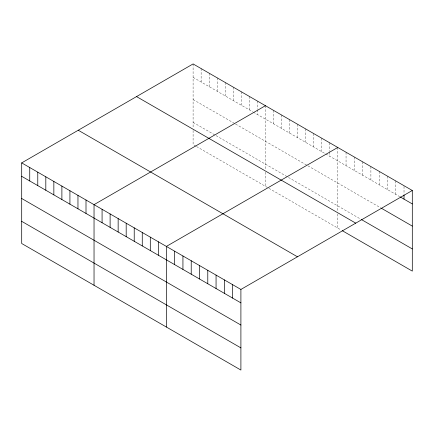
<?xml version="1.0" encoding="UTF-8"?>
<svg xmlns="http://www.w3.org/2000/svg" width="434" height="434" viewBox="0 0 434 434"><rect width="100%" height="100%" fill="white"/><g stroke="black" fill="none" stroke-linecap="round" stroke-linejoin="round"><path stroke-width="0.33" stroke-dasharray="2.17 1.63" d="M193.097 77.366L252.8 111.842M253.375 112.173L325.142 153.603M325.712 153.934L399.6 196.591M193.097 99.538L235.006 123.733M235.581 124.064L307.343 165.5M307.918 165.831L380.83 207.929M193.097 122.383L215.486 135.31M216.061 135.641L360.958 219.295M195.967 146.209L193.097 144.555L193.097 130.444M196.537 146.54L268.304 187.976M268.879 188.307L341.081 229.993M404.021 186.381L404.021 194.443M395.737 180.929L395.737 194.361M387.459 176.15L387.459 189.582M379.175 171.37L379.175 184.803M370.896 166.585L370.896 180.018M362.612 161.806L362.612 175.238M354.334 157.027L354.334 170.459M346.05 152.247L346.05 165.674M337.771 147.462L337.771 211.282M337.771 213.973L337.771 228.083M329.731 142.824L329.731 151.553M329.731 152.226L329.731 156.256M321.697 138.18L321.697 151.612M313.657 133.542L313.657 146.974M305.623 128.903L305.623 142.336M297.583 124.26L297.583 137.692M289.543 119.621L289.543 133.054M281.509 114.983L281.509 128.41M273.469 110.339L273.469 123.771M265.434 105.701L265.434 169.52M265.434 172.206L265.434 186.316M257.395 101.057L257.395 109.118M257.395 109.791L257.395 114.489M249.36 96.419L249.36 109.851M241.32 91.78L241.32 105.212M233.28 87.136L233.28 100.569M225.246 82.498L225.246 95.93M217.206 77.86L217.206 91.286M209.172 73.216L209.172 86.648M201.132 68.577L201.132 82.01M193.097 63.934L193.097 127.759"/><path stroke-width="0.65" d="M21.7 162.891L240.903 289.445L240.903 370.066L21.7 243.507L21.7 162.891L193.097 63.934L412.3 190.493L412.3 271.109L342.187 230.633M265.434 105.701L94.037 204.653L94.037 285.268M337.771 147.462L166.374 246.42L166.374 327.035M240.903 289.445L412.3 190.493M400.153 196.911L412.3 203.926M381.383 208.244L412.3 226.098M361.511 219.615L412.3 248.937M136.536 96.592L355.739 223.147M78.261 130.233L297.464 256.792M21.7 176.323L240.903 302.878M21.7 198.495L240.903 325.05M21.7 221.335L240.903 347.894M404.021 195.116L404.021 199.141M232.624 284.666L232.624 298.098M224.345 279.887L224.345 293.319M216.061 275.102L216.061 288.534M207.783 270.322L207.783 283.755M199.499 265.543L199.499 278.975M191.22 260.758L191.22 274.19M182.936 255.979L182.936 269.411M174.658 251.199L174.658 264.632M158.339 241.776L158.339 255.208M150.3 237.138L150.3 250.57M142.265 232.494L142.265 245.926M134.225 227.855L134.225 241.288M126.185 223.217L126.185 236.649M118.151 218.573L118.151 232.006M110.111 213.935L110.111 227.367M102.077 209.297L102.077 222.723M86.003 200.014L86.003 213.447M77.963 195.371L77.963 208.803M69.923 190.732L69.923 204.164M61.888 186.094L61.888 199.526M53.849 181.45L53.849 194.882M45.814 176.812L45.814 190.244M37.774 172.173L37.774 185.6M29.74 167.529L29.74 180.962"/></g></svg>
